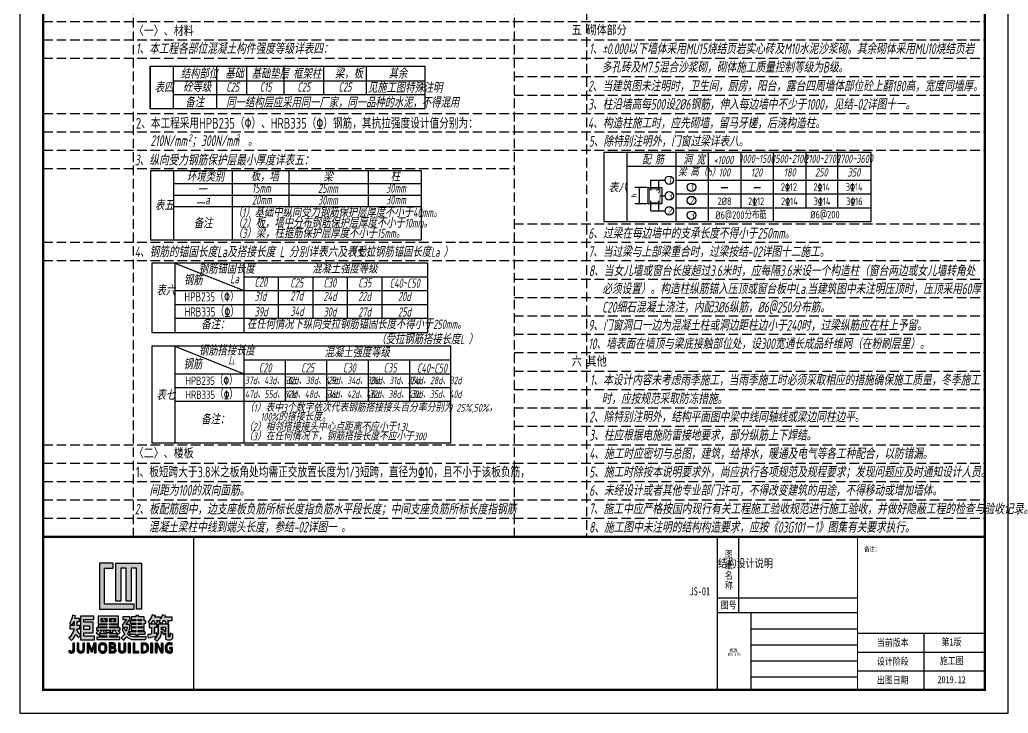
# Model space of a CAD drawing. Header units: millimetres. Extents: x -807114 to 558292, y -468455 to -61603.
# Drawn here: x -581947 to -556163, y -240676 to -222590 of the extents above; entities that cross this region are included whole.
import ezdxf
from ezdxf.enums import TextEntityAlignment as Align

# ---------------------------------------------------------------- set-up
doc = ezdxf.new("R2010")
doc.units = ezdxf.units.MM
doc.header["$LTSCALE"] = 1000
doc.linetypes.add('DASH', pattern=[0.35, 0.25, -0.1])
for name, color, linetype in [('1-剖面钢筋', 30, 'Continuous'), ('2-OTHER', 7, 'Continuous'), ('DIM_IDEN', 3, 'Continuous'), ('PUB_DIM', 3, 'Continuous'), ('PUB_TEXT', 3, 'Continuous'), ('PUB_TITLE', 4, 'Continuous'), ('建-文字', 7, 'Continuous'), ('标注1', 7, 'Continuous')]:
    doc.layers.add(name, color=color, linetype=linetype)
doc.styles.add('DIM_FONT', font='tssdeng.shx', dxfattribs={"width": 0.7, "bigfont": 'tssdchn.shx'})
doc.styles.add('LL', font='tssdeng.shx', dxfattribs={"width": 0.7, "height": 5, "bigfont": 'tssdchn.shx'})
doc.styles.add('TEXT', font='gbeitc.shx', dxfattribs={"width": 0.85, "bigfont": 'hztxt.shx'})
doc.styles.add('uni-黑体', font='simhei.ttf')
doc.styles.add('ZDBOX', font='simsun.ttc', dxfattribs={"width": 0.7})
doc.styles.add('宋体', font='simsun.ttc', dxfattribs={"width": 0.8})
doc.styles.add('黑体', font='', dxfattribs={"width": 0.85})
doc.styles.get('黑体').set_extended_font_data('SimHei')
doc.dimstyles.new('DIMN50', dxfattribs={"dimscale": 0.5, "dimtxt": 300, "dimasz": 100, "dimexe": 250, "dimexo": 300, "dimgap": 150, "dimtad": 1, "dimdec": 0, "dimzin": 0, "dimdsep": 46, "dimtxsty": 'DIM_FONT', "dimblk": 'ARCHTICK', "dimcen": 0.09, "dimclrt": 7, "dimazin": 2, "dimtfac": 1, "dimtdec": 0, "dimtix": 1, "dimtmove": 2, "dimatfit": 3, "dimfxl": 1, "dimtolj": 1, "dimtzin": 0, "dimarcsym": 0})

# ---------------------------------------------------------------- blocks, each defined once
blk = doc.blocks.new('rdfhdghkyouy')
h = blk.add_hatch(color=1)
h.dxf.hatch_style = 1
h.paths.add_polyline_path([(2159971.7, 406811.8), (2159998.1, 406811.8), (2159998.1, 406826.8), (2159956.5, 406826.8), (2159956.5, 406688.1), (2160060.7, 406688.1), (2160060.7, 406703), (2159971.7, 406703)])
h = blk.add_hatch(color=1)
h.dxf.hatch_style = 1
h.paths.add_polyline_path([(2160036.5, 406712), (2160051.7, 406712), (2160051.7, 406811.7), (2160067.7, 406811.7), (2160067.7, 406687.9), (2160083, 406687.9), (2160083, 406826.8), (2160005.4, 406826.8), (2160005.4, 406711.8), (2160020.5, 406711.8), (2160020.5, 406811.7), (2160036.5, 406811.7)])
h = blk.add_hatch(color=256)
h.dxf.hatch_style = 1
h.paths.add_polyline_path([(2160122.1, 406633.7), (2160129.2, 406633.7), (2160129.2, 406643.4), (2160106.1, 406643.4), (2160106.1, 406633.6), (2160113.2, 406633.6), (2160113.2, 406613.7, -0.0265), (2160102.5, 406611.9, 0.097106), (2160103.4, 406602.3, -0.005713), (2160129.2, 406607.1, 0.05), (2160129.3, 406616.5, 0.024926), (2160123, 406615, -0.515318), (2160122.1, 406615.5)])
h.paths.add_polyline_path([(2160164, 406643.4), (2160132.9, 406643.4), (2160132.9, 406614.9, -0.1854), (2160122.3, 406599.4, 0.144295), (2160129.6, 406593.4, 0.244594), (2160142.6, 406615.8), (2160142.6, 406622), (2160143.5, 406622), (2160150.1, 406611.1), (2160154.2, 406615.8), (2160155.2, 406615.8), (2160155.2, 406602.9, 0.365184), (2160160.4, 406596.2), (2160170.6, 406596.2, 0.348371), (2160177.2, 406604.6), (2160177.2, 406613.1, 0.011482), (2160169.4, 406615.8), (2160169.4, 406612.2), (2160168.3, 406612.2), (2160168.3, 406606, -0.574481), (2160164, 406606.5)])
h.paths.add_polyline_path([(2160142.7, 406634.5), (2160155.1, 406634.5), (2160155.1, 406620.2), (2160154.2, 406620.2), (2160147.7, 406629.4), (2160144.4, 406626.5), (2160142.7, 406626.5)], flags=16)
h.paths.add_polyline_path([(2160174.7, 406663.9), (2160153.4, 406663.9, 0.07162), (2160154.8, 406669.2, 0.023398), (2160145.3, 406670, -0.080777), (2160140.6, 406658.7), (2160139.9, 406658.7), (2160139.9, 406664.1), (2160122.5, 406664.1, 0.117099), (2160124.9, 406668.9, -0.03015), (2160114.9, 406670.9, -0.103994), (2160102.7, 406650.1, 0.130817), (2160110.2, 406644, 0.122166), (2160116.8, 406653.9), (2160120.3, 406653.9, 0.044245), (2160123.2, 406645.1, 0.137588), (2160131.5, 406647.7, -0.103032), (2160129.3, 406654), (2160138.3, 406654), (2160138.3, 406653.4, -0.005915), (2160135.5, 406649.3, 0.08158), (2160144.3, 406645.8, 0.192586), (2160148, 406654.1), (2160153.2, 406654.1, 0.071285), (2160157.1, 406645.4, 0.167739), (2160165.3, 406647.5, -0.147898), (2160162.2, 406654.1), (2160174.7, 406654.1)])
h = blk.add_hatch(color=256)
h.dxf.hatch_style = 1
h.paths.add_polyline_path([(2159889.6, 406639), (2159889.6, 406651.5), (2159896.6, 406651.5), (2159896.6, 406660.4), (2159882.5, 406660.4, 0.075426), (2159884.5, 406668.2, 0.02828), (2159875.5, 406670.1, -0.101092), (2159866.7, 406645.4, 0.098123), (2159875.1, 406641.4, 0.05359), (2159879.3, 406651.5, -0.000618), (2159880.6, 406651.5), (2159880.6, 406639), (2159868.1, 406639), (2159868.1, 406629.1), (2159880.5, 406629.1, -0.17747), (2159864.8, 406601.7), (2159872.5, 406594.2, 0.125187), (2159885, 406612.1, -0.632942), (2159886.1, 406612.2, 0.035284), (2159893.2, 406602.9, 0.043167), (2159899.3, 406608.9), (2159899.3, 406611.4, -0.026646), (2159888.8, 406624.5, 0.19173), (2159889.4, 406629.1), (2159897.5, 406629.1), (2159897.5, 406639)])
h = blk.add_hatch(color=256)
h.dxf.hatch_style = 1
h.paths.add_polyline_path([(2159899.3, 406596.2), (2159941.3, 406596.2), (2159941.3, 406607), (2159910.1, 406607), (2159910.1, 406616.7), (2159937.6, 406616.7), (2159937.6, 406648.9), (2159910.1, 406648.9), (2159910.1, 406656.7), (2159939.4, 406656.7), (2159939.4, 406667.5), (2159899.3, 406667.5)])
h.paths.add_polyline_path([(2159910, 406638.1), (2159926.9, 406638.1), (2159926.9, 406627.4), (2159910, 406627.4)], flags=16)
h = blk.add_hatch(color=256)
h.dxf.hatch_style = 1
h.paths.add_polyline_path([(2159987.6, 406631.9), (2159987.6, 406635.4), (2160013.4, 406635.4), (2160013.4, 406640.7), (2159987.6, 406640.7), (2159987.6, 406644.3), (2160013.5, 406644.3), (2160013.5, 406667.4), (2159952.9, 406667.4), (2159952.9, 406644.3), (2159978.8, 406644.3), (2159978.8, 406640.8), (2159952.8, 406640.8), (2159952.8, 406635.4), (2159978.7, 406635.4), (2159978.7, 406631.9), (2159947.6, 406631.9), (2159947.5, 406625.6), (2159955.5, 406625.6), (2159947.1, 406617.4), (2159953.6, 406610.7), (2159956.3, 406613.2), (2159956.3, 406607.8), (2159978.7, 406607.8), (2159978.7, 406604.2), (2159948.3, 406604.2), (2159948.3, 406597.1), (2160017.8, 406597.1), (2160017.8, 406604.3), (2159987.6, 406604.3), (2159987.6, 406607.7), (2160010.7, 406607.7), (2160010.7, 406614), (2159987.7, 406614), (2159987.7, 406618.5), (2159977.9, 406618.5), (2159975.7, 406625.6), (2159991.1, 406625.6), (2159987.1, 406623.1), (2159991.6, 406615.7), (2159998.4, 406619.9), (2159994.8, 406625.6), (2160007.1, 406625.6), (2160003.9, 406622.4), (2160013, 406611.8), (2160019.1, 406618.4), (2160011.7, 406625.6), (2160018.8, 406625.6), (2160018.8, 406631.9)])
h.paths.add_polyline_path([(2159974.1, 406625.6), (2159968.3, 406624.2), (2159970.9, 406615.5), (2159977.6, 406617.6), (2159978.6, 406617.6), (2159978.6, 406614.1), (2159957.3, 406614.1), (2159957.3, 406614.9), (2159963.3, 406622.4), (2159959, 406625.6)], flags=16)
h.paths.add_polyline_path([(2159987.6, 406650.6), (2159987.6, 406660.3), (2159995.6, 406660.3), (2159995.6, 406659.4), (2159990, 406654), (2159992.9, 406651.4), (2159992.9, 406650.6)], flags=16)
h.paths.add_polyline_path([(2159978.6, 406650.5), (2159973.4, 406650.5), (2159973.4, 406651.7), (2159976.6, 406654.5), (2159970.6, 406659.5), (2159970.6, 406660.4), (2159978.6, 406660.4)], flags=16)
h.paths.add_polyline_path([(2159998.3, 406650.6), (2159998.3, 406651.5), (2160002.7, 406656), (2159999.2, 406659.5), (2159999.2, 406660.4), (2160004.5, 406660.4), (2160004.5, 406650.6)], flags=16)
h.paths.add_polyline_path([(2159968.9, 406650.6), (2159961.8, 406650.6), (2159961.8, 406660.3), (2159966.9, 406660.3), (2159966.9, 406659.4), (2159963.9, 406657), (2159968.9, 406652.3)], flags=16)
h = blk.add_hatch(color=256)
h.dxf.hatch_style = 1
h.paths.add_polyline_path([(2160048.2, 406632), (2160048.2, 406642.5), (2160036.5, 406642.5), (2160036.5, 406643.4), (2160048.2, 406656), (2160048.2, 406664.8), (2160026.7, 406664.8), (2160026.7, 406656.8), (2160038.4, 406656.8), (2160038.4, 406655.9), (2160025.9, 406642.5), (2160025.9, 406634.5), (2160040.2, 406634.5), (2160040.2, 406632.3, -0.094714), (2160036.7, 406622.6, -0.697354), (2160035.8, 406622.6, 0.000076), (2160031.4, 406631.9), (2160025.4, 406628.7, 0.101136), (2160031.5, 406614, -0.613145), (2160031.3, 406612.1, -0.034324), (2160022.2, 406602.3, 0.063835), (2160029.3, 406595.2, 0.053493), (2160037.4, 406604.9, -0.6157), (2160038.6, 406605.1, 0.207786), (2160060.8, 406597.4), (2160094.1, 406597.4, 0.26103), (2160097.2, 406605.5), (2160057.5, 406605.5, -0.163358), (2160042.8, 406611.7, -0.39359), (2160042.4, 406614.5, 0.079801)])
h = blk.add_hatch(color=256)
h.dxf.hatch_style = 1
h.paths.add_polyline_path([(2160073.1, 406631.8), (2160073.1, 406635.3), (2160091, 406635.3), (2160091, 406646.1), (2160095.6, 406646.1), (2160095.6, 406653.2), (2160090.9, 406653.2), (2160090.9, 406664.7), (2160074.2, 406664.7), (2160074.2, 406669.2), (2160066, 406669.2), (2160066, 406664.7), (2160051.8, 406664.7), (2160051.8, 406657.6), (2160066.1, 406657.6), (2160066.1, 406653.2), (2160049.1, 406653.2), (2160049.1, 406646), (2160066, 406646), (2160066, 406642.5), (2160051.7, 406642.5), (2160051.7, 406635.6), (2160066, 406635.6), (2160066, 406631.8), (2160051.8, 406631.8), (2160051.8, 406623.8), (2160065.9, 406623.8), (2160065.9, 406620.4), (2160047.3, 406620.4), (2160047.3, 406613.1), (2160065.9, 406613.1), (2160065.9, 406607.8), (2160073.3, 406607.8), (2160073.3, 406613.1), (2160093.7, 406613.1), (2160093.7, 406620.3), (2160073.1, 406620.3), (2160073.1, 406623.9), (2160091, 406623.9), (2160091, 406631.8)])
h.paths.add_polyline_path([(2160073.2, 406642.5), (2160073.2, 406646.1), (2160082.8, 406646.1), (2160082.8, 406642.5)], flags=16)
h.paths.add_polyline_path([(2160073.1, 406653.3), (2160073.1, 406657.6), (2160082.8, 406657.6), (2160082.8, 406653.3)], flags=16)
h = blk.add_hatch(color=256)
h.dxf.hatch_style = 1
h.paths.add_polyline_path([(2159876.2, 406565, -0.864465), (2159867.9, 406564.8), (2159864.1, 406561.2, 0.640771), (2159881.6, 406562.6), (2159881.6, 406586.4), (2159876.2, 406586.4)])
h = blk.add_hatch(color=256)
h.dxf.hatch_style = 1
h.paths.add_polyline_path([(2159911.8, 406566.5), (2159911.8, 406586.4), (2159906.5, 406586.4), (2159906.5, 406566.9, -1.009966), (2159894.9, 406566.8), (2159894.9, 406586.5), (2159889.5, 406586.5), (2159889.5, 406567.8, 0.977216)])
h = blk.add_hatch(color=256)
h.dxf.hatch_style = 1
h.paths.add_polyline_path([(2159932.4, 406566.9), (2159926.2, 406586.4), (2159919.7, 406586.4), (2159919.7, 406557.1), (2159925.2, 406557.1), (2159925.2, 406576.5), (2159926, 406576.5), (2159931.3, 406559.8), (2159935.1, 406559.8), (2159941, 406578.5), (2159941.2, 406578.5), (2159941.2, 406557), (2159946.6, 406557), (2159946.6, 406586.5), (2159940.2, 406586.5), (2159934.2, 406566.9)])
h = blk.add_hatch(color=256)
h.dxf.hatch_style = 1
h.paths.add_polyline_path([(2159964.3, 406556.1), (2159969, 406556.1, 0.298348), (2159978.7, 406566.2), (2159978.7, 406577.1, 0.364292), (2159968, 406587.2), (2159964.4, 406587.2, 0.350695), (2159953.7, 406577.3), (2159953.7, 406565.9, 0.26696)])
h.paths.add_polyline_path([(2159959.1, 406567.7), (2159959.1, 406576.1, -0.250076), (2159964.4, 406582.3), (2159968, 406582.3, -0.285743), (2159973.3, 406576.1), (2159973.3, 406567.7, -0.285743), (2159968, 406561.5), (2159964.4, 406561.5, -0.250076)], flags=16)
h = blk.add_hatch(color=256)
h.dxf.hatch_style = 1
h.paths.add_polyline_path([(2160002.1, 406572.3), (2160002.1, 406573.8, 0.826888), (2159997.4, 406586.6), (2159985.9, 406586.6), (2159985.9, 406557.1), (2159997.4, 406557.1, 0.912972)])
h.paths.add_polyline_path([(2159999.8, 406561.5), (2159991.2, 406561.5), (2159991.2, 406570.4), (2160000, 406570.4, -0.432832)], flags=16)
h.paths.add_polyline_path([(2159999.1, 406574.9), (2159991.2, 406574.9), (2159991.2, 406582), (2159999, 406582, -0.583472)], flags=16)
h = blk.add_hatch(color=256)
h.dxf.hatch_style = 1
h.paths.add_polyline_path([(2160028.9, 406556.7, 0.366868), (2160035.7, 406566.7), (2160035.7, 406586.4), (2160030.3, 406586.4), (2160030.3, 406566.7, -0.36078), (2160028, 406562, -0.268116), (2160021.6, 406562.1, -0.217237), (2160018.8, 406566.7), (2160018.8, 406586.5), (2160013.4, 406586.5), (2160013.4, 406567.9, 0.336908), (2160020.8, 406556.6, 0.089531)])
h = blk.add_hatch(color=256)
h.dxf.hatch_style = 1
h.paths.add_polyline_path([(2160049.1, 406586.5), (2160043.7, 406586.5), (2160043.7, 406557), (2160049.1, 406557)])
h = blk.add_hatch(color=256)
h.dxf.hatch_style = 1
h.paths.add_polyline_path([(2160063.3, 406561.5), (2160063.3, 406586.5), (2160058, 406586.5), (2160058, 406557.1), (2160074.9, 406557.1), (2160074.9, 406561.5)])
h = blk.add_hatch(color=256)
h.dxf.hatch_style = 1
h.paths.add_polyline_path([(2160091.8, 406557, 0.327653), (2160104.3, 406566.3, 0.052451), (2160104.3, 406576.9, 0.343572), (2160091.8, 406586.4), (2160081.9, 406586.4), (2160081.9, 406557)])
h.paths.add_polyline_path([(2160087.4, 406561.5), (2160087.4, 406582), (2160093.5, 406582, -0.193939), (2160098.8, 406575.1, -0.007348), (2160098.9, 406567.5, -0.192736), (2160093.5, 406561.5)], flags=16)
h = blk.add_hatch(color=256)
h.dxf.hatch_style = 1
h.paths.add_polyline_path([(2160110.6, 406556.9), (2160115.9, 406556.9), (2160115.9, 406586.5), (2160110.6, 406586.5)])
h = blk.add_hatch(color=256)
h.dxf.hatch_style = 1
h.paths.add_polyline_path([(2160141.7, 406565.9), (2160141, 406565.9), (2160131.1, 406586.5), (2160124.8, 406586.5), (2160124.8, 406557), (2160130.2, 406557), (2160130.2, 406578.4), (2160130.9, 406578.4), (2160141.8, 406557.2), (2160147.1, 406557.2), (2160147.1, 406586.4), (2160141.7, 406586.4)])
h = blk.add_hatch(color=256)
h.dxf.hatch_style = 1
h.paths.add_polyline_path([(2160176.5, 406559.8), (2160176.5, 406573.1), (2160166.7, 406573.1), (2160166.7, 406568.6), (2160172, 406568.6), (2160172, 406561.5, -0.413609), (2160159.6, 406567.7), (2160159.6, 406576.4, -0.631574), (2160173.5, 406579.9), (2160176.5, 406583.6, 0.61009), (2160154.1, 406576), (2160154.1, 406566.7, 0.585231)])
for p, q in [((2160132.9, 406614.9), (2160132.9, 406643.4)), ((2160164, 406643.4), (2160164, 406606.5)), ((2159955.5, 406625.6), (2159947.1, 406617.4)), ((2159957.3, 406614.9), (2159963.3, 406622.4)), ((2160113.2, 406633.6), (2160113.2, 406613.7)), ((2160122.1, 406633.7), (2160122.1, 406615.5)), ((2159864.8, 406601.7), (2159872.5, 406594.2)), ((2160124.8, 406557), (2160124.8, 406586.5)), ((2160147.1, 406586.4), (2160147.1, 406557.2)), ((2159999.1, 406574.9), (2159991.2, 406574.9)), ((2160000, 406570.4), (2159991.2, 406570.4))]:
    blk.add_line(p, q)
for points in [[(2160060.7, 406687.7), (2160060.7, 406703), (2159971.7, 406703), (2159971.7, 406811.8), (2159998.1, 406811.8), (2159998.1, 406826.8), (2159956.5, 406826.8), (2159956.5, 406688.1), (2160060.4, 406688.1)], [(2160083.1, 406687.9), (2160067.7, 406687.9), (2160067.7, 406811.7), (2160051.7, 406811.7), (2160051.7, 406712), (2160036.5, 406712), (2160036.5, 406811.7), (2160020.5, 406811.7), (2160020.5, 406711.8), (2160005.4, 406711.8), (2160005.4, 406826.8), (2160083, 406826.8), (2160083, 406687.9)]]:
    blk.add_lwpolyline(points)
for points in [[(2160174.7, 406663.9), (2160153.4, 406663.9, 0.07162), (2160154.8, 406669.2, 0.023398), (2160145.3, 406670, -0.080777), (2160140.6, 406658.7), (2160139.9, 406658.7), (2160139.9, 406664.1), (2160122.5, 406664.1, 0.117099), (2160124.9, 406668.9, -0.03015), (2160114.9, 406670.9, -0.103994), (2160102.7, 406650.1, 0.130817), (2160110.2, 406644, 0.122166), (2160116.8, 406653.9), (2160120.3, 406653.9, 0.044245), (2160123.2, 406645.1, 0.137588), (2160131.5, 406647.7, -0.103032), (2160129.3, 406654), (2160138.3, 406654), (2160138.3, 406653.4, -0.005915), (2160135.5, 406649.3, 0.08158), (2160144.3, 406645.8, 0.192586), (2160148, 406654.1), (2160153.2, 406654.1, 0.071285), (2160157.1, 406645.4, 0.167739), (2160165.3, 406647.5, -0.147898), (2160162.2, 406654.1), (2160174.7, 406654.1)], [(2159888.8, 406624.5, 0.19173), (2159889.4, 406629.1), (2159897.5, 406629.1), (2159897.5, 406639), (2159889.6, 406639), (2159889.6, 406651.5), (2159896.6, 406651.5), (2159896.6, 406660.4), (2159882.5, 406660.4, 0.075426), (2159884.5, 406668.2, 0.02828), (2159875.5, 406670.1, -0.101092), (2159866.7, 406645.4, 0.098123), (2159875.1, 406641.4, 0.05359), (2159879.3, 406651.5, -0.000618), (2159880.6, 406651.5), (2159880.6, 406639), (2159868.1, 406639), (2159868.1, 406629.1), (2159880.5, 406629.1, -0.17747), (2159864.8, 406601.7), (2159872.5, 406594.2, 0.125187), (2159885, 406612.1, -0.632942), (2159886.1, 406612.2, 0.035284), (2159893.2, 406602.9, 0.043167), (2159899.3, 406608.9), (2159899.3, 406611.4, -0.026646)], [(2160048.2, 406632), (2160048.2, 406642.5), (2160036.5, 406642.5), (2160036.5, 406643.4), (2160048.2, 406656), (2160048.2, 406664.8), (2160026.7, 406664.8), (2160026.7, 406656.8), (2160038.4, 406656.8), (2160038.4, 406655.9), (2160025.9, 406642.5), (2160025.9, 406634.5), (2160040.2, 406634.5), (2160040.2, 406632.3, -0.094714), (2160036.7, 406622.6, -0.697358), (2160035.8, 406622.6, 0.000076), (2160031.4, 406631.9), (2160025.4, 406628.7, 0.101136), (2160031.5, 406614, -0.613145), (2160031.3, 406612.1, -0.034324), (2160022.2, 406602.3, 0.063835), (2160029.3, 406595.2, 0.053493), (2160037.4, 406604.9, -0.6157), (2160038.6, 406605.1, 0.207786), (2160060.8, 406597.4), (2160094.1, 406597.4, 0.26103), (2160097.2, 406605.5), (2160057.5, 406605.5, -0.163358), (2160042.8, 406611.7, -0.335218), (2160042.2, 406614.2, 0.081667)], [(2160129.2, 406643.4), (2160106.1, 406643.4), (2160106.1, 406633.6), (2160113.2, 406633.6), (2160113.2, 406613.7, -0.0265), (2160102.5, 406611.9, 0.097106), (2160103.4, 406602.3, -0.005713), (2160129.2, 406607.1, 0.05), (2160129.3, 406616.5, 0.024926), (2160123, 406615, -0.515318), (2160122.1, 406615.5), (2160122.1, 406633.7), (2160129.2, 406633.7)], [(2160142.6, 406622), (2160143.5, 406622), (2160150.1, 406611.1), (2160154.2, 406615.8), (2160155.2, 406615.8), (2160155.2, 406602.9, 0.365184), (2160160.4, 406596.2), (2160170.6, 406596.2, 0.348371), (2160177.2, 406604.6), (2160177.2, 406613.1, 0.011482), (2160169.4, 406615.8), (2160169.4, 406612.2), (2160168.3, 406612.2), (2160168.3, 406606, -0.574481), (2160164, 406606.5), (2160164, 406643.4), (2160132.9, 406643.4), (2160132.9, 406614.9, -0.1854), (2160122.3, 406599.4, 0.144295), (2160129.6, 406593.4, 0.244594), (2160142.6, 406615.8)], [(2159881.6, 406586.4), (2159876.2, 406586.4), (2159876.2, 406565, -0.864465), (2159867.9, 406564.8), (2159864.1, 406561.2, 0.640771), (2159881.6, 406562.6)], [(2159894.9, 406566.8), (2159894.9, 406586.5), (2159889.5, 406586.5), (2159889.5, 406567.8, 0.977216), (2159911.8, 406566.5), (2159911.8, 406586.4), (2159906.5, 406586.4), (2159906.5, 406566.7, -0.98776)], [(2159978.7, 406566.2), (2159978.7, 406577.1, 0.364292), (2159968, 406587.2), (2159964.4, 406587.2, 0.350695), (2159953.7, 406577.3), (2159953.7, 406565.9, 0.26696), (2159964.3, 406556.1), (2159969, 406556.1, 0.298348)], [(2159959.1, 406567.7), (2159959.1, 406576.1, -0.250076), (2159964.4, 406582.3), (2159968, 406582.3, -0.285743), (2159973.3, 406576.1), (2159973.3, 406567.7, -0.285743), (2159968, 406561.5), (2159964.4, 406561.5, -0.250076)], [(2160002.1, 406572.3), (2160002.1, 406573.8, 0.826888), (2159997.4, 406586.6), (2159985.9, 406586.6), (2159985.9, 406557.1), (2159997.4, 406557.1, 0.912972)], [(2159999.1, 406574.9), (2159991.2, 406574.9), (2159991.2, 406582), (2159999, 406582, -0.583472)], [(2160035.7, 406566.7), (2160035.7, 406586.4), (2160030.3, 406586.4), (2160030.3, 406566.7, -0.36078), (2160028, 406562, -0.268116), (2160021.6, 406562.1, -0.217237), (2160018.8, 406566.7), (2160018.8, 406586.5), (2160013.4, 406586.5), (2160013.4, 406567.9, 0.336908), (2160020.8, 406556.6, 0.089531), (2160028.9, 406556.7, 0.366868)], [(2160104.3, 406566.3, 0.052451), (2160104.3, 406576.9, 0.343572), (2160091.8, 406586.4), (2160081.9, 406586.4), (2160081.9, 406557), (2160091.8, 406557, 0.327653)], [(2160087.4, 406582), (2160093.5, 406582, -0.193939), (2160098.8, 406575.1, -0.007348), (2160098.9, 406567.5, -0.192736), (2160093.5, 406561.5), (2160087.4, 406561.5)], [(2160159.6, 406567.7), (2160159.6, 406576.4, -0.631574), (2160173.5, 406579.9), (2160176.5, 406583.6, 0.61009), (2160154.1, 406576), (2160154.1, 406566.7, 0.585231), (2160176.5, 406559.8), (2160176.5, 406573.1), (2160166.7, 406573.1), (2160166.7, 406568.6), (2160172, 406568.6), (2160172, 406561.5, -0.413609)], [(2159999.8, 406561.5), (2159991.2, 406561.5), (2159991.2, 406570.4), (2160000, 406570.4, -0.432832)]]:
    blk.add_lwpolyline(points, format="xyb", close=True)
for points in [[(2159939.4, 406656.7), (2159939.4, 406667.5), (2159899.3, 406667.5), (2159899.3, 406596.2), (2159941.3, 406596.2), (2159941.3, 406607), (2159910.1, 406607), (2159910.1, 406616.7), (2159937.6, 406616.7), (2159937.6, 406648.9), (2159910.1, 406648.9), (2159910.1, 406656.7)], [(2159937.6, 406648.9), (2159910.1, 406648.9), (2159910.1, 406656.7), (2159939.4, 406656.7), (2159939.4, 406667.5), (2159899.3, 406667.5), (2159899.3, 406596.2), (2159941.3, 406596.2), (2159941.3, 406607), (2159910.1, 406607), (2159910.1, 406616.7), (2159937.6, 406616.7)], [(2160010.7, 406614), (2159987.7, 406614), (2159987.7, 406618.5), (2159977.9, 406618.5), (2159975.7, 406625.6), (2159991.1, 406625.6), (2159987.1, 406623.1), (2159991.6, 406615.7), (2159998.4, 406619.9), (2159994.8, 406625.6), (2160007.1, 406625.6), (2160003.9, 406622.4), (2160013, 406611.8), (2160019.1, 406618.4), (2160011.7, 406625.6), (2160018.8, 406625.6), (2160018.8, 406631.9), (2159987.6, 406631.9), (2159987.6, 406635.4), (2160013.4, 406635.4), (2160013.4, 406640.7), (2159987.6, 406640.7), (2159987.6, 406644.3), (2160013.5, 406644.3), (2160013.5, 406667.4), (2159952.9, 406667.4), (2159952.9, 406644.3), (2159978.8, 406644.3), (2159978.8, 406640.8), (2159952.8, 406640.8), (2159952.8, 406635.4), (2159978.7, 406635.4), (2159978.7, 406631.9), (2159947.6, 406631.9), (2159947.5, 406625.6), (2159955.5, 406625.6), (2159947.1, 406617.4), (2159953.6, 406610.7), (2159956.3, 406613.2), (2159956.3, 406607.8), (2159978.7, 406607.8), (2159978.7, 406604.2), (2159948.3, 406604.2), (2159948.3, 406597.1), (2160017.8, 406597.1), (2160017.8, 406604.3), (2159987.6, 406604.3), (2159987.6, 406607.7), (2160010.7, 406607.7)], [(2159968.9, 406650.6), (2159961.8, 406650.6), (2159961.8, 406660.3), (2159966.9, 406660.3), (2159966.9, 406659.4), (2159963.9, 406657), (2159968.9, 406652.3)], [(2159978.6, 406650.5), (2159973.4, 406650.5), (2159973.4, 406651.7), (2159976.6, 406654.5), (2159970.6, 406659.5), (2159970.6, 406660.4), (2159978.6, 406660.4)], [(2159987.6, 406650.6), (2159987.6, 406660.3), (2159995.6, 406660.3), (2159995.6, 406659.4), (2159990, 406654), (2159992.9, 406651.4), (2159992.9, 406650.6)], [(2159998.3, 406650.6), (2159998.3, 406651.5), (2160002.7, 406656), (2159999.2, 406659.5), (2159999.2, 406660.4), (2160004.5, 406660.4), (2160004.5, 406650.6)], [(2160091, 406646.1), (2160095.6, 406646.1), (2160095.6, 406653.2), (2160090.9, 406653.2), (2160090.9, 406664.7), (2160074.2, 406664.7), (2160074.2, 406669.2), (2160066, 406669.2), (2160066, 406664.7), (2160051.8, 406664.7), (2160051.8, 406657.6), (2160066.1, 406657.6), (2160066.1, 406653.2), (2160049.1, 406653.2), (2160049.1, 406646), (2160066, 406646), (2160066, 406642.5), (2160051.7, 406642.5), (2160051.7, 406635.6), (2160066, 406635.6), (2160066, 406631.8), (2160051.8, 406631.8), (2160051.8, 406623.8), (2160065.9, 406623.8), (2160065.9, 406620.4), (2160047.3, 406620.4), (2160047.3, 406613.1), (2160065.9, 406613.1), (2160065.9, 406607.8), (2160073.3, 406607.8), (2160073.3, 406613.1), (2160093.7, 406613.1), (2160093.7, 406620.3), (2160073.1, 406620.3), (2160073.1, 406623.9), (2160091, 406623.9), (2160091, 406631.8), (2160073.1, 406631.8), (2160073.1, 406635.3), (2160091, 406635.3)], [(2160073.1, 406657.6), (2160082.8, 406657.6), (2160082.8, 406653.3), (2160073.1, 406653.3)], [(2160073.1, 406653.3), (2160073.1, 406657.6), (2160082.8, 406657.6), (2160082.8, 406653.3)], [(2160073.2, 406646.1), (2160082.8, 406646.1), (2160082.8, 406642.5), (2160073.2, 406642.5)], [(2160073.2, 406642.5), (2160073.2, 406646.1), (2160082.8, 406646.1), (2160082.8, 406642.5)], [(2159910, 406638.1), (2159926.9, 406638.1), (2159926.9, 406627.4), (2159910, 406627.4)], [(2159910, 406627.4), (2159910, 406638.1), (2159926.9, 406638.1), (2159926.9, 406627.4)], [(2159978.6, 406614.1), (2159957.3, 406614.1), (2159957.3, 406614.9), (2159963.3, 406622.4), (2159959, 406625.6), (2159974.1, 406625.6), (2159968.3, 406624.2), (2159970.9, 406615.5), (2159977.6, 406617.6), (2159978.6, 406617.6)], [(2160142.7, 406626.5), (2160142.7, 406634.5), (2160155.1, 406634.5), (2160155.1, 406620.2), (2160154.2, 406620.2), (2160147.7, 406629.4), (2160144.4, 406626.5)], [(2159925.2, 406576.5), (2159926, 406576.5), (2159931.3, 406559.8), (2159935.1, 406559.8), (2159941, 406578.5), (2159941.2, 406578.5), (2159941.2, 406557), (2159946.6, 406557), (2159946.6, 406586.5), (2159940.2, 406586.5), (2159934.2, 406566.9), (2159932.4, 406566.9), (2159926.2, 406586.4), (2159919.7, 406586.4), (2159919.7, 406557.1), (2159925.2, 406557.1)], [(2160043.7, 406586.5), (2160049.1, 406586.5), (2160049.1, 406557), (2160043.7, 406557)], [(2160049.1, 406586.5), (2160043.7, 406586.5), (2160043.7, 406557), (2160049.1, 406557)], [(2160063.3, 406586.5), (2160058, 406586.5), (2160058, 406557.1), (2160074.9, 406557.1), (2160074.9, 406561.5), (2160063.3, 406561.5)], [(2160110.6, 406586.5), (2160115.9, 406586.5), (2160115.9, 406556.9), (2160110.6, 406556.9)], [(2160115.9, 406586.5), (2160110.6, 406586.5), (2160110.6, 406556.9), (2160115.9, 406556.9)], [(2160130.2, 406578.4), (2160130.9, 406578.4), (2160141.8, 406557.2), (2160147.1, 406557.2), (2160147.1, 406586.4), (2160141.7, 406586.4), (2160141.7, 406565.9), (2160141, 406565.9), (2160131.1, 406586.5), (2160124.8, 406586.5), (2160124.8, 406557), (2160130.2, 406557)]]:
    blk.add_lwpolyline(points, close=True)
for centre, radius, start, end in [((2159835.1, 406636.8), 46, 310.1249, 350.379), ((2159843.4, 406627.8), 44.4, 310.8521, 339.4229), ((2160058.6, 406626.8), 29.5, 227.33, 274.283)]:
    blk.add_arc(centre, radius, start, end)
blk = doc.blocks.new('G$CB05D023B')
for p, q in [((18755, 2624), (18755, 4604)), ((18203, 3008), (21854, 3008))]:
    blk.add_line(p, q)
at = {"const_width": 30.7}
for points in [[(4537, 4604), (4537, 614)], [(18194, 4604), (18194, 614)], [(21854, 4604), (21854, 614)], [(18203, 2624), (21854, 2624)]]:
    blk.add_lwpolyline(points, dxfattribs=at)
at = {"layer": 'PUB_TITLE'}
for p, q in [((21854, 2087), (25170, 2087)), ((23588, 614), (23588, 2087)), ((21854, 1596), (25170, 1596)), ((21854, 1596), (25170, 1596)), ((21854, 1105), (25170, 1105))]:
    blk.add_line(p, q, dxfattribs=at)
blk.add_lwpolyline([(0, 36466), (0, 0), (25784, 0), (25784, 36466)], close=True, dxfattribs=at)
at = {"layer": 'PUB_TITLE', "const_width": 61.4}
blk.add_lwpolyline([(614, 34931), (614, 614), (25170, 614), (25170, 34931)], close=True, dxfattribs=at)
blk.add_lwpolyline([(614, 4604), (25170, 4604)], dxfattribs=at)
at = {"layer": 'PUB_TITLE'}
blk.add_open_spline([(19071, 2624), (19071, 2624), (19071, 1470), (19071, 614)], degree=3, dxfattribs=at)
for points in [[(19071, 2205), (19071, 2205), (20385, 2205), (21181, 2205), (21181, 2205), (21630, 2205), (21854, 2205)], [(19071, 1786), (19071, 1786), (20385, 1786), (21181, 1786), (21181, 1786), (21630, 1786), (21854, 1786)], [(19071, 1367), (19071, 1367), (20385, 1367), (21181, 1367), (21181, 1367), (21630, 1367), (21854, 1367)], [(19071, 948), (19071, 948), (20385, 948), (21181, 948), (21181, 948), (21630, 948), (21854, 948)]]:
    blk.add_open_spline(points, degree=3, knots=[0, 0, 0, 0, 0.614019, 0.614019, 0.614019, 673.65089, 673.65089, 673.65089, 673.65089], dxfattribs=at)
at = {"xscale": 8.682400419043766, "yscale": 8.682400419043766, "zscale": 8.682400419043766}
blk.add_blockref('rdfhdghkyouy', (-18751530, -3528316), dxfattribs=at)
at = {"style": 'ZDBOX', "width": 0.8}
for s, height, p in [('图', 184, (18496, 4144)), ('备注：', 122.8, (22234, 4288)), ('纸', 184, (18496, 3866)), ('名', 184, (18496, 3598)), ('称', 184, (18496, 3334)), ('图号', 184.2, (18492, 2822))]:
    blk.add_text(s, height=height, dxfattribs=at).set_placement(p, align=Align.MIDDLE)
for s, p in [('当前版本', (22360, 1753)), ('第1版', (24043, 1766)), ('设计阶段', (22360, 1262)), ('施工图', (24000, 1275)), ('出图日期', (22360, 771)), ('2019.12', (23941, 784))]:
    blk.add_text(s, height=184.2, dxfattribs=at).set_placement(p)
at = {"layer": 'PUB_TEXT', "color": 8, "style": '宋体', "width": 0.7}
blk.add_text('REVISION', height=78, dxfattribs=at).set_placement((18466, 1474), align=Align.BOTTOM_LEFT)
at = {"layer": 'PUB_TEXT', "color": 8, "style": '宋体'}
blk.add_text('修改', height=78, dxfattribs=at).set_placement((18508, 1602))
blk = doc.blocks.new('_ArchTick')
at = {"color": 0, "linetype": 'ByBlock', "const_width": 0.15}
blk.add_lwpolyline([(-0.5, -0.5), (0.5, 0.5)], dxfattribs=at)
blk = doc.blocks.new('*D8205')
at = {"layer": 'Defpoints', "color": 0}
for p in [(-565780, -226963), (-565428, -226963), (-565428, -227390)]:
    blk.add_point(p, dxfattribs=at)
at = {"layer": 'PUB_DIM', "color": 0, "lineweight": -2}
for p, q in [((-565578, -226963), (-565905, -226963)), ((-565780, -227390), (-565780, -226963)), ((-565578, -227390), (-565905, -227390))]:
    blk.add_line(p, q, dxfattribs=at)
at = {"layer": 'PUB_DIM', "color": 0, "linetype": 'ByBlock', "lineweight": -2, "xscale": 50, "yscale": 50, "zscale": 50}
for p, rotation in [((-565780, -226963), 90), ((-565780, -227390), 270)]:
    blk.add_blockref('_ArchTick', p, dxfattribs=dict(at, rotation=rotation))
at = {"layer": 'PUB_DIM', "color": 7, "insert": (-565930, -227177), "char_height": 150, "attachment_point": 5, "rotation": 90, "style": 'DIM_FONT'}
blk.add_mtext('\\A1;h', dxfattribs=at)

msp = doc.modelspace()

# ---------------------------------------------------------------- linework, layer by layer
at = {"layer": '1-剖面钢筋', "const_width": 18}
msp.add_lwpolyline([(-565243.1, -227347.9), (-565514.6, -227347.9), (-565514.6, -227005.2), (-565243.1, -227005.2)], close=True, dxfattribs=at)
at = {"layer": '1-剖面钢筋', "const_width": 14}
for points in [[(-565489.2, -227031.8, 1), (-565475.2, -227031.8, 1)], [(-565282.2, -227031.8, 1), (-565268.2, -227031.8, 1)], [(-565489.2, -227321.3, -1), (-565475.2, -227321.3, -1)], [(-565282.2, -227321.3, -1), (-565268.2, -227321.3, -1)]]:
    msp.add_lwpolyline(points, format="xyb", close=True, dxfattribs=at)
at = {"layer": '1-剖面钢筋', "const_width": 18}
for points in [[(-565296.6, -227005.2), (-565348.2, -227056.7)], [(-565243.1, -227055), (-565294.7, -227106.5)]]:
    msp.add_lwpolyline(points, dxfattribs=at)
at = {"layer": '2-OTHER'}
msp.add_lwpolyline([(-565557.1, -227390.3), (-565557.1, -226962.7), (-565200.7, -226962.7), (-565200.7, -227390.3)], close=True, dxfattribs=at)
at = {"layer": 'DIM_IDEN'}
for p, q in [((-565481.6, -227023.6), (-565481.6, -226772.9)), ((-565481.6, -226772.9), (-565114.2, -226772.9)), ((-565274.6, -227029.6), (-565274.6, -226772.9)), ((-565481.6, -227569.7), (-565481.6, -227313.1)), ((-565274.6, -227569.7), (-565274.6, -227313.1)), ((-565240.1, -227179), (-565114.2, -227179)), ((-565481.6, -227569.7), (-565114.2, -227569.7))]:
    msp.add_line(p, q, dxfattribs=at)
for centre in [(-565003.3, -226776.2), (-564423.3, -226958.5), (-565003.3, -227182.3), (-564423.3, -227305.6), (-565003.3, -227573.1), (-564423.3, -227689.9)]:
    msp.add_circle(centre, 110.9, dxfattribs=at)
at = {"layer": 'PUB_TEXT', "color": 4}
for p, q in [((-578545.9, -223804.1), (-578545.9, -224915.6)), ((-577945.9, -223804.1), (-577945.9, -224915.6)), ((-576811, -223804.1), (-576811, -224915.6)), ((-576035.5, -223804.1), (-576035.5, -224541.2)), ((-575058.9, -223804.1), (-575058.9, -224541.2)), ((-574020.9, -223804.1), (-574020.9, -224541.2)), ((-572909.8, -223804.1), (-572909.8, -224541.2)), ((-577945.9, -224178.5), (-571380.9, -224178.5)), ((-577945.9, -224541.2), (-571380.9, -224541.2)), ((-566109.9, -226051.9), (-566109.9, -227851.9)), ((-564837.3, -226051.9), (-564837.3, -227851.9)), ((-563988.9, -226051.9), (-563988.9, -227851.9)), ((-563140.5, -226051.9), (-563140.5, -227491.9)), ((-562292.1, -226051.9), (-562292.1, -227851.9)), ((-561443.7, -226051.9), (-561443.7, -227491.9)), ((-560614.6, -226051.9), (-560614.6, -227491.9)), ((-577937.3, -226531.9), (-577937.3, -228332)), ((-576403.2, -226531.9), (-576403.2, -228332)), ((-574925.4, -226531.9), (-574925.4, -227461.4)), ((-572862.3, -226531.9), (-572862.3, -227461.4)), ((-566109.9, -226411.9), (-559740, -226411.9)), ((-577937.3, -226861.7), (-571471, -226861.7)), ((-564837.3, -226771.9), (-559740, -226771.9)), ((-564837.3, -227131.9), (-559740, -227131.9)), ((-577937.3, -227161.4), (-571471, -227161.4)), ((-577937.3, -227461.4), (-571471, -227461.4)), ((-564837.3, -227491.9), (-559740, -227491.9)), ((-577903.3, -228933.6), (-576103.5, -229653.6)), ((-577903.3, -228933.6), (-577903.3, -230748.2)), ((-576103.5, -228933.6), (-576103.5, -230748.2)), ((-576103.5, -229293.6), (-571303.5, -229293.6)), ((-575203.5, -229293.6), (-575203.5, -230373.6)), ((-574303.5, -229293.6), (-574303.5, -230373.6)), ((-573403.5, -229293.6), (-573403.5, -230373.6)), ((-572503.5, -229293.6), (-572503.5, -230373.6)), ((-577903.3, -229653.6), (-571303.5, -229653.6)), ((-577903.3, -230013.6), (-571303.5, -230013.6)), ((-577903.3, -230373.6), (-571303.5, -230373.6)), ((-577903.3, -231101), (-577903.3, -233620.9)), ((-577903.3, -231101), (-576103, -231821)), ((-576103, -231101), (-576103, -233620.9)), ((-576103, -231461), (-570703, -231461)), ((-575023, -231461), (-575023, -232541)), ((-573943, -231461), (-573943, -232541)), ((-572863, -231461), (-572863, -232541)), ((-571783, -231461), (-571783, -232541)), ((-577903.3, -231821), (-570703, -231821)), ((-577903.3, -232181), (-570703, -232181)), ((-577903.3, -232541), (-570703, -232541))]:
    msp.add_line(p, q, dxfattribs=at)
at = {"layer": 'PUB_TEXT', "color": 0}
for p, q in [((-563648.3, -226964), (-563476.2, -226964)), ((-562798.1, -226964), (-562626, -226964))]:
    msp.add_line(p, q, dxfattribs=at)
at = {"layer": 'PUB_TEXT', "color": 4}
for points in [[(-571380.9, -224915.6), (-578545.9, -224915.6), (-578545.9, -223804.1), (-571380.9, -223804.1)], [(-559740, -226051.9), (-566709.9, -226051.9), (-566709.9, -227851.9), (-559740, -227851.9)], [(-578537.3, -228332), (-571471, -228332), (-571471, -226531.9), (-578537.3, -226531.9)], [(-578503.3, -230748.2), (-571303.5, -230748.2), (-571303.5, -228933.6), (-578503.3, -228933.6)], [(-570703, -231101), (-578503.3, -231101), (-578503.3, -233620.9), (-570703, -233620.9)]]:
    msp.add_lwpolyline(points, close=True, dxfattribs=at)
at = {"layer": '标注1', "color": 251, "linetype": 'DASH'}
for p, q in [((-578985.5, -206791.9), (-578985.5, -236071.9)), ((-569054.8, -206791.9), (-569054.8, -236071.9)), ((-567162.5, -216391.9), (-567162.5, -236071.9)), ((-581333, -222631.9), (-569054.8, -222631.9)), ((-569054.8, -222631.9), (-556776.7, -222631.9)), ((-581333, -223111.9), (-569054.8, -223111.9)), ((-569054.8, -223111.9), (-556776.7, -223111.9)), ((-581333, -223591.9), (-569054.8, -223591.9)), ((-569054.8, -223591.9), (-556776.7, -223591.9)), ((-569054.8, -224071.9), (-556776.7, -224071.9)), ((-569054.8, -224551.9), (-556776.7, -224551.9)), ((-581333, -225031.9), (-569054.8, -225031.9)), ((-569054.8, -225031.9), (-556776.7, -225031.9)), ((-581333, -225511.9), (-569054.8, -225511.9)), ((-569054.8, -225511.9), (-556776.7, -225511.9)), ((-581333, -225991.9), (-569054.8, -225991.9)), ((-569054.8, -225991.9), (-556776.7, -225991.9)), ((-581333, -226471.9), (-569054.8, -226471.9)), ((-569054.8, -227911.9), (-556776.7, -227911.9)), ((-581333, -228391.9), (-569054.8, -228391.9)), ((-569054.8, -228391.9), (-556776.7, -228391.9)), ((-581333, -228871.9), (-569054.8, -228871.9)), ((-569054.8, -228871.9), (-556776.7, -228871.9)), ((-569054.8, -229351.9), (-556776.7, -229351.9)), ((-569054.8, -229831.9), (-556776.7, -229831.9)), ((-569054.8, -230311.9), (-556776.7, -230311.9)), ((-569054.8, -230791.9), (-556776.7, -230791.9)), ((-569054.8, -231271.9), (-556776.7, -231271.9)), ((-569054.8, -231751.9), (-556776.7, -231751.9)), ((-569054.8, -232231.9), (-556776.7, -232231.9)), ((-569054.8, -232711.9), (-556776.7, -232711.9)), ((-569054.8, -233191.9), (-556776.7, -233191.9)), ((-581333, -233671.9), (-569054.8, -233671.9)), ((-569054.8, -233671.9), (-556776.7, -233671.9)), ((-581333, -234151.9), (-569054.8, -234151.9)), ((-569054.8, -234151.9), (-556776.7, -234151.9)), ((-581333, -234631.9), (-569054.8, -234631.9)), ((-569054.8, -234631.9), (-556776.7, -234631.9)), ((-581333, -235111.9), (-569054.8, -235111.9)), ((-569054.8, -235111.9), (-556776.7, -235111.9)), ((-581333, -235591.9), (-569054.8, -235591.9)), ((-569054.8, -235591.9), (-556776.7, -235591.9))]:
    msp.add_line(p, q, dxfattribs=at)

# ---------------------------------------------------------------- block references
at = {"color": 1}
msp.add_blockref('G$CB05D023B', (-581946.9, -240676.2), dxfattribs=at)

# ---------------------------------------------------------------- texts
at = {"layer": 'PUB_TEXT', "color": 3, "style": '黑体', "width": 0.8}
for s, p in [('〈一〉、材料', (-578974, -222987.5)), ('五 砌体部分', (-567549.1, -222969.7)), ('六 其他', (-567549.1, -231609.7)), ('〈二〉、楼板', (-578974, -234005.6))]:
    msp.add_text(s, height=238.99, dxfattribs=at).set_placement(p)
at = {"layer": 'PUB_TEXT', "color": 0}
for s, height, style, width, p in [('1、本工程各部位混凝土构件强度等级详表四：', 280, 'TEXT', 0.75, (-578916.7, -223481.1)), ('1、%%p0.000以下墙体采用MU15烧结页岩实心砖及M10水泥沙浆砌。其余砌体采用MU10烧结页岩', 280, 'TEXT', 0.75, (-567093.7, -223485.2)), ('多孔砖及M7.5混合沙浆砌，砌体施工质量控制等级为B级。', 280, 'TEXT', 0.75, (-566770.9, -223966.7)), ('结构部位', 240, 'TEXT', 0.75, (-577748.5, -224121.9)), ('基础', 240, 'TEXT', 0.75, (-576588.9, -224118.9)), ('基础垫层', 240, 'TEXT', 0.75, (-575902.1, -224125.3)), ('框架柱', 240, 'TEXT', 0.75, (-574815.5, -224127.8)), ('梁，板', 240, 'TEXT', 0.75, (-573725.1, -224117.5)), ('其余', 240, 'TEXT', 0.75, (-572326.7, -224118.8)), ('表四', 240, 'TEXT', 0.75, (-578426.1, -224485.6)), ('砼等级', 240, 'TEXT', 0.75, (-577685.6, -224469.8)), ('C25', 240, 'TEXT', 0.75, (-576560.7, -224464.9)), ('C15', 240, 'TEXT', 0.75, (-575685.5, -224464.9)), ('C25', 240, 'TEXT', 0.75, (-574704.2, -224464.9)), ('C25', 240, 'TEXT', 0.75, (-573630.1, -224464.9)), ('见施工图特殊注明', 240, 'TEXT', 0.75, (-572868, -224491.5)), ('2、当建筑图未注明时，卫生间，厨房，阳台，露台四周墙体部位砼上翻180高，宽度同墙厚。', 280, 'TEXT', 0.75, (-567126.3, -224456.8)), ('备注', 240, 'TEXT', 0.75, (-577628.9, -224872.6)), ('同一结构层应采用同一厂家，同一品种的水泥，不得混用', 240, 'TEXT', 0.75, (-576561.3, -224876)), ('3、柱沿墙高每500设2%%C6钢筋，伸入每边墙中不少于1000，见结-02详图十一。', 280, 'TEXT', 0.75, (-567126.3, -224933.7)), ('2、本工程采用HPB235（%%130）、HRB335（%%131）钢筋，其抗拉强度设计值分别为：', 280, 'DIM_FONT', 0.75, (-578916.7, -225428.9)), ('4、构造柱施工时，应先砌墙，留马牙槎，后浇构造柱。', 280, 'TEXT', 0.75, (-567126.3, -225424.3)), ('210N/mm ；300N/mm  。', 280, 'TEXT', 0.75, (-578536.8, -225882.6)), ('2', 180, 'TEXT', 0.75, (-577552.9, -225756.8)), ('2', 180, 'TEXT', 0.75, (-576314.4, -225756.8)), ('5、除特别注明外，门窗过梁详表八。', 280, 'TEXT', 0.75, (-567105.7, -225898)), ('3、纵向受力钢筋保护层最小厚度详表五：', 280, 'TEXT', 0.75, (-578949.3, -226389.3)), ('配 筋', 216, 'TEXT', 0.8, (-565715.6, -226357.6)), ('洞 宽', 216, 'TEXT', 0.8, (-564642.7, -226357.6)), ('环境类别', 240, 'TEXT', 0.75, (-577587.3, -226808.8)), ('板，墙', 240, 'TEXT', 0.75, (-575920.6, -226798.2)), ('梁', 240, 'TEXT', 0.75, (-574025, -226808)), ('柱', 240, 'TEXT', 0.75, (-572273.1, -226801)), ('梁 高（h）', 216, 'TEXT', 0.75, (-564773.4, -226669.5)), ('15mm', 240, 'TEXT', 0.75, (-575890.2, -227101.6)), ('25mm', 240, 'TEXT', 0.75, (-574167.6, -227108.3)), ('30mm', 240, 'TEXT', 0.75, (-572392.5, -227103.5)), ('表八', 216, 'TEXT', 0.85, (-566590, -227088.9)), ('2%%13112', 198, 'LL', 0.75, (-562093.5, -227050.2)), ('2%%13114', 198, 'LL', 0.75, (-561245.1, -227050.2)), ('3%%13114', 198, 'LL', 0.75, (-560399, -227050.2)), ('一', 240, 'TEXT', 0.75, (-577311.1, -227146.1)), ('表五', 240, 'TEXT', 0.75, (-578421.5, -227557.1)), ('二a', 240, 'TEXT', 0.75, (-577347.5, -227406.8)), ('20mm', 240, 'TEXT', 0.75, (-575890.2, -227408)), ('30mm', 240, 'TEXT', 0.75, (-574167.6, -227412.7)), ('30mm', 240, 'TEXT', 0.75, (-572392.5, -227407.9)), ('2%%c8', 198, 'LL', 0.75, (-563744.6, -227422.4)), ('2%%13112', 198, 'LL', 0.75, (-562948.7, -227422.4)), ('2%%13114', 198, 'LL', 0.75, (-562086.8, -227422.4)), ('3%%13114', 198, 'LL', 0.75, (-561238.4, -227422.4)), ('3%%13116', 198, 'LL', 0.75, (-560392.3, -227422.4)), ('（1）基础中纵向受力钢筋保护层厚度不小于40mm。', 240, 'TEXT', 0.75, (-576386.6, -227734.9)), ('%%c6@200', 198, 'LL', 0.75, (-561324.9, -227771.3)), ('备注', 240, 'TEXT', 0.75, (-577407.2, -228024)), ('（2）板，墙中分布钢筋保护层厚度不小于10mm。', 240, 'TEXT', 0.75, (-576386.6, -228012.2)), ('（3）梁，柱箍筋保护层厚度不小于15mm。', 240, 'TEXT', 0.75, (-576386.6, -228280.2)), ('6、过梁在每边墙中的支承长度不得小于250mm。', 280, 'TEXT', 0.75, (-567117.8, -228298)), ('4、钢筋的锚固长度La及搭接长度 L 分别详表六及表七：', 280, 'TEXT', 0.75, (-578949.3, -228781.5)), ('（受拉钢筋锚固长度La ）', 240, 'TEXT', 0.75, (-573408.5, -228770.9)), ('7、当过梁与上部梁重合时，过梁按结-02详图十二施工。', 280, 'TEXT', 0.75, (-567117.8, -228778)), ('钢筋锚固长度', 240, 'TEXT', 0.75, (-577280.8, -229210.5)), ('混凝土强度等级', 240, 'TEXT', 0.75, (-574320.5, -229204.8)), ('8、当女儿墙或窗台长度超过3.6米时，应每隔3.6米设一个构造柱（窗台两边或女儿墙转角处', 280, 'TEXT', 0.75, (-567102.5, -229276.6)), ('钢筋', 240, 'TEXT', 0.75, (-577669.4, -229508.4)), ('La', 240, 'TEXT', 0.75, (-576456.7, -229464.6)), ('C20', 240, 'TEXT', 0.75, (-575823.8, -229554)), ('C25', 240, 'TEXT', 0.75, (-574890.7, -229572.1)), ('C30', 240, 'TEXT', 0.75, (-574026.3, -229572.1)), ('C35', 240, 'TEXT', 0.75, (-573118.2, -229572.1)), ('C40~C50', 240, 'TEXT', 0.75, (-572298, -229579.5)), ('必须设置）。构造柱纵筋锚入压顶或窗台板中La.当建筑图中未注明压顶时，压顶采用60厚', 280, 'TEXT', 0.75, (-566755.6, -229745.3)), ('表六', 240, 'TEXT', 0.75, (-578383.3, -229779.4)), ('HPB235（%%130）', 240, 'LL', 0.75, (-577651.5, -229936.5)), ('31d', 240, 'TEXT', 0.75, (-575823.8, -229920.8)), ('27d', 240, 'TEXT', 0.75, (-574889.1, -229912.2)), ('24d', 240, 'TEXT', 0.75, (-574026.3, -229925.2)), ('22d', 240, 'TEXT', 0.75, (-573118.2, -229925.2)), ('20d', 240, 'TEXT', 0.75, (-572080.6, -229925.2)), ('C20细石混凝土浇注，内配3%%c6纵筋，%%c6@250分布筋。', 280, 'TEXT', 0.75, (-566755.6, -230225.3)), ('HRB335（%%131）', 240, 'LL', 0.75, (-577648.3, -230329.2)), ('39d', 240, 'TEXT', 0.75, (-575823.8, -230325)), ('34d', 240, 'TEXT', 0.75, (-574889.1, -230316.3)), ('30d', 240, 'TEXT', 0.75, (-574026.3, -230329.4)), ('27d', 240, 'TEXT', 0.75, (-573118.2, -230329.4)), ('25d', 240, 'TEXT', 0.75, (-572080.6, -230329.4)), ('备注：', 240, 'TEXT', 0.75, (-577214.1, -230662.9)), ('9、门窗洞口一边为混凝土柱或洞边距柱边小于240时，过梁纵筋应在柱上予留。', 280, 'TEXT', 0.75, (-567117.8, -230698)), ('（受拉钢筋搭接长度L ）', 240, 'TEXT', 0.75, (-572645.7, -231047.8)), ('L', 126, 'TEXT', 0.82, (-570891.4, -231042.5)), ('10、墙表面在墙顶与梁底接触部位处，设300宽通长成品纤维网（在粉刷层里）。', 280, 'TEXT', 0.75, (-567117.8, -231178)), ('钢筋搭接长度', 240, 'TEXT', 0.75, (-577276.9, -231344.2)), ('混凝土强度等级', 240, 'TEXT', 0.75, (-573998, -231391.4)), ('钢筋', 240, 'TEXT', 0.75, (-577679.4, -231700.8)), ('L', 216, 'TEXT', 0.85, (-576501.8, -231575.5)), ('L', 126, 'TEXT', 0.82, (-576406.4, -231572.4)), ('C20', 240, 'TEXT', 0.75, (-575709.2, -231787.4)), ('C25', 240, 'TEXT', 0.75, (-574607.2, -231787.4)), ('C30', 240, 'TEXT', 0.75, (-573516.6, -231787.4)), ('C35', 240, 'TEXT', 0.75, (-572456.4, -231787.4)), ('C40~C50', 240, 'TEXT', 0.75, (-571587.3, -231795.3)), ('HPB235（%%130）', 216, 'LL', 0.8, (-577626, -232111.7)), ('37d、43d、50d', 198, 'TEXT', 0.7, (-576074.5, -232094.1)), ('32d、38d、43d', 198, 'TEXT', 0.7, (-574989.4, -232094.1)), ('29d、34d、38d', 198, 'TEXT', 0.7, (-573909.4, -232094.1)), ('26d、31d、35d', 198, 'TEXT', 0.7, (-572809, -232094.1)), ('24d、28d、32d', 198, 'TEXT', 0.7, (-571750.7, -232094.1)), ('1、本设计内容未考虑雨季施工，当雨季施工时必须采取相应的措施确保施工质量，冬季施工', 280, 'TEXT', 0.75, (-567073.4, -232125.2)), ('表七', 240, 'TEXT', 0.75, (-578383.3, -232507.1)), ('HRB335（%%131）', 216, 'LL', 0.8, (-577622.9, -232476.9)), ('47d、55d、62d', 198, 'TEXT', 0.7, (-576074.5, -232454.1)), ('41d、48d、54d', 198, 'TEXT', 0.7, (-574994.5, -232454.1)), ('36d、42d、48d', 198, 'TEXT', 0.7, (-573920.2, -232454.1)), ('32d、38d、43d', 198, 'TEXT', 0.7, (-572830.7, -232454.1)), ('30d、35d、40d', 198, 'TEXT', 0.7, (-571750.7, -232454.1)), ('时，应按规范采取防冻措施。', 280, 'TEXT', 0.75, (-566770.9, -232611.9)), ('（1）表中3个数字依次代表钢筋搭接接头百分率分别为 25%,50%， ', 198, 'TEXT', 0.85, (-576072, -232810.1)), ('100%的搭接长度。', 198, 'TEXT', 0.85, (-575669.7, -233046.5)), ('2、除特别注明外，结构平面图中梁中线同轴线或梁边同柱边平。', 280, 'TEXT', 0.75, (-567093.7, -233085.2)), ('备注：', 240, 'TEXT', 0.75, (-577214.1, -233139.7)), ('（2）相邻搭接接头中心点距离不应小于1.3L', 198, 'TEXT', 0.85, (-576095.8, -233307.1)), ('（3）在任何情况下，钢筋搭接长度不应小于300', 198, 'TEXT', 0.85, (-576095.8, -233557.3)), ('L', 126, 'TEXT', 0.82, (-572839.9, -233304.5)), ('3、柱应根据电施防雷接地要求，部分纵筋上下焊结。', 280, 'TEXT', 0.75, (-567093.7, -233565.2)), ('4、施工时应密切与总图，建筑，给排水，暖通及电气等各工种配合，以防错漏。', 280, 'TEXT', 0.75, (-567093.7, -234045.2)), ('1、板短跨大于3.8米之板角处均需正交放置长度为1/3短跨，直径为%%13110，且不小于该板负筋，', 280, 'DIM_FONT', 0.72, (-578916.7, -234525.3)), ('5、施工时除按本说明要求外，尚应执行各项规范及规程要求；发现问题应及时通知设计人员。', 280, 'TEXT', 0.75, (-567093.7, -234525.2)), ('间距为100的双向面筋。', 280, 'TEXT', 0.75, (-578564.4, -235002.4)), ('6、未经设计或者其他专业部门许可，不得改变建筑的用途，不得移动或增加墙体。', 280, 'TEXT', 0.75, (-567093.7, -235005.2)), ('2、板配筋图中，边支座板负筋所标长度指负筋水平段长度；中间支座负筋所标长度指钢筋', 280, 'TEXT', 0.75, (-578949.3, -235492.2)), ('7、施工中应严格按国内现行有关工程施工验收规范进行施工验收，并做好隐蔽工程的检查与验收记录。', 280, 'TEXT', 0.7, (-567093.7, -235485.2)), ('混凝土梁柱中线到端头长度，参结-02详图一 。', 280, 'TEXT', 0.75, (-578583.6, -235961.8)), ('8、施工图中未注明的结构构造要求，应按《03G101－1》图集有关要求执行。', 280, 'TEXT', 0.75, (-567093.7, -235965.2))]:
    msp.add_text(s, height=height, dxfattribs=dict(at, style=style, width=width)).set_placement(p)
for s, height, style, width, p in [('1000~1500', 216, 'TEXT', 0.75, (-562714.7, -226214.6)), ('1500~2100', 216, 'TEXT', 0.75, (-561863.9, -226214.6)), ('2100~2700', 216, 'TEXT', 0.7, (-561014.5, -226215.3)), ('2700~3600', 216, 'TEXT', 0.7, (-560173.5, -226215.3)), ('<1000', 216, 'TEXT', 0.8, (-563593.4, -226248.6)), ('100', 216, 'TEXT', 0.8, (-563567.9, -226570.6)), ('120', 216, 'TEXT', 0.8, (-562729.4, -226570.6)), ('180', 216, 'TEXT', 0.8, (-561862.6, -226570.6)), ('250', 216, 'TEXT', 0.8, (-561040.5, -226570.6)), ('350', 216, 'TEXT', 0.8, (-560188.6, -226570.6)), ('1', 216, 'TEXT', 0.75, (-564998.9, -226775.1)), ('1', 216, 'TEXT', 0.75, (-564424.7, -226961.1)), ('3', 216, 'TEXT', 0.75, (-564998.9, -227181.2)), ('2', 216, 'TEXT', 0.75, (-564421.6, -227302.1)), ('2', 216, 'TEXT', 0.75, (-564998.9, -227572)), ('3', 216, 'TEXT', 0.75, (-564415.5, -227690.9)), ('%%c6@200分布筋', 198, 'LL', 0.75, (-563133.3, -227672.2))]:
    msp.add_text(s, height=height, dxfattribs=dict(at, style=style, width=width)).set_placement(p, align=Align.MIDDLE)
at = {"layer": 'PUB_TEXT', "style": 'TEXT', "width": 0.75}
msp.add_text('在任何情况下纵向受拉钢筋锚固长度不得小于250mm。', height=240, dxfattribs=at).set_placement((-576023.8, -230651))
at = {"layer": '建-文字', "style": 'uni-黑体'}
for s, width, p in [('结构设计说明', 0.8, (-563734.4, -236872)), ('JS-01', 0.7, (-564474.7, -237601.9))]:
    msp.add_text(s, height=213.77, dxfattribs=dict(at, width=width)).set_placement(p)

# ---------------------------------------------------------------- dimensions: what is measured, and where the dimension line sits
at = {"layer": 'PUB_DIM'}
dim = msp.add_aligned_dim(p1=(-565427.5, -227390.3), p2=(-565427.5, -226962.7), distance=352.2, text='h', dimstyle='DIMN50', dxfattribs=at)
dim.commit()
dim.dimension.update_dxf_attribs({"geometry": '*D8205', "text_midpoint": (-565929.7, -227176.5)})

doc.saveas('drawing.dxf')
